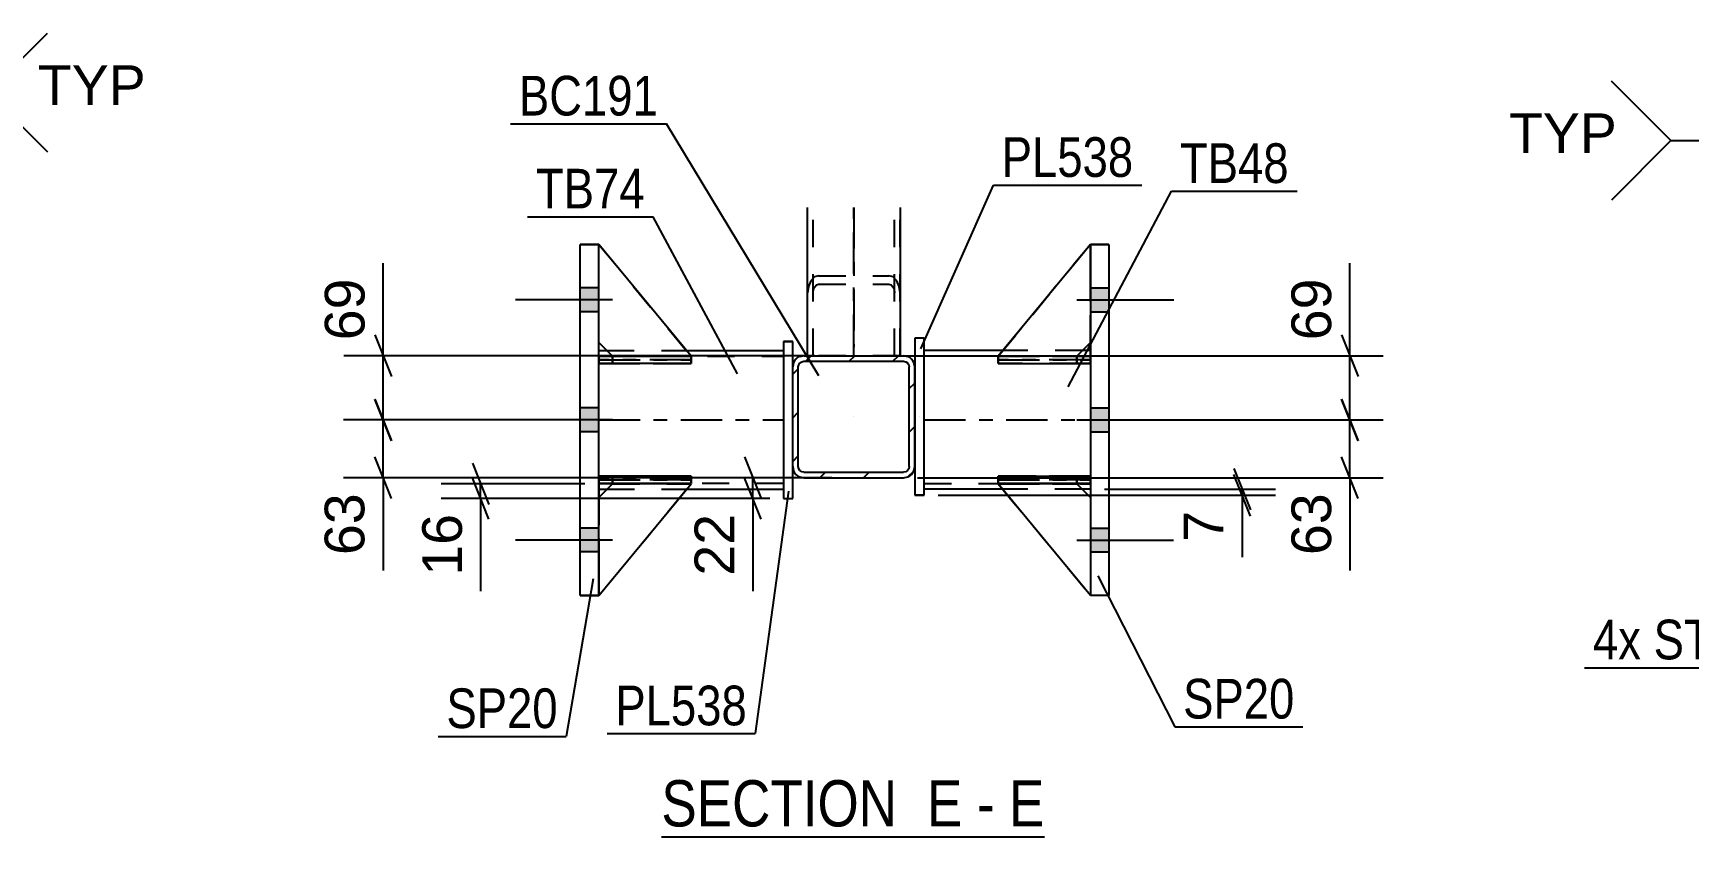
# Model space of a CAD drawing. Header units: millimetres. Extents: x -116 to 725, y -402 to 192.
# Drawn here: x 125.3 to 244.8, y -332 to -274 of the extents above; entities that cross this region are included whole.
import ezdxf

# ---------------------------------------------------------------- set-up
doc = ezdxf.new("R2010")
doc.units = ezdxf.units.MM
doc.linetypes.add('DXK_LINE_DOT2', pattern=[3.9198, 1.9599, -1.9599])
doc.linetypes.add('DXK_LINE_DOT3', pattern=[5.9187, 2.979, -0.9799, 0.9799, -0.9799])
doc.styles.add('Arial', font='ARIAL.TTF', dxfattribs={"height": 0.2})
doc.styles.add('Arial Narrow', font='ARIALN.TTF', dxfattribs={"height": 0.2})

# ---------------------------------------------------------------- blocks, each defined once
blk = doc.blocks.new('Unknown-200057545-19 - 1519')
at = {"color": 6, "linetype": 'Continuous'}
blk.add_line((170.62, -331.99), (198.27, -331.99), dxfattribs=at)
at = {"color": 0, "linetype": 'Continuous'}
for points in [[(188.73, -331.24), (188.73, -327.74), (170.62, -327.74), (170.62, -331.24)], [(192.34, -331.24), (192.34, -327.74), (189.78, -327.74), (189.78, -331.24)], [(194.66, -331.24), (194.66, -327.74), (193.39, -327.74), (193.39, -331.24)], [(198.27, -331.24), (198.27, -327.74), (195.71, -327.74), (195.71, -331.24)]]:
    blk.add_wipeout(points, dxfattribs=at)
at = {"color": 7, "linetype": 'Continuous', "style": 'Arial Narrow'}
for s, p in [('SECTION ', (170.62, -331.24)), ('E', (189.78, -331.24)), ('E', (195.71, -331.24)), ('-', (193.39, -331.24))]:
    blk.add_text(s, height=3.34, dxfattribs=at).set_placement(p)
blk = doc.blocks.new('Part-200057545-1593 - 1519')
at = {"color": 2, "linetype": 'Continuous'}
for p, q in [((201.59, -289.23), (202.92, -289.23)), ((201.59, -289.23), (201.59, -289.23)), ((201.59, -289.23), (201.59, -314.57)), ((202.92, -289.23), (202.92, -289.23)), ((202.92, -289.23), (202.92, -314.57)), ((202.92, -314.57), (201.59, -314.57))]:
    blk.add_line(p, q, dxfattribs=at)
at = {"color": 7, "linetype": 'DXK_LINE_DOT2'}
for p, q in [((202.92, -289.23), (201.59, -289.23)), ((201.59, -289.23), (201.59, -289.23)), ((202.92, -289.23), (202.92, -289.23)), ((202.92, -314.57), (201.59, -314.57))]:
    blk.add_line(p, q, dxfattribs=at)
blk = doc.blocks.new('Part-200057545-1673 - 1519')
at = {"color": 2, "linetype": 'Continuous'}
for p, q in [((167.1, -306.51), (166.1, -307.51)), ((166.1, -314.57), (172.77, -306.51)), ((172.77, -306.51), (167.1, -306.51)), ((167.1, -306.51), (167.1, -306.51)), ((172.77, -306.51), (172.77, -306.51))]:
    blk.add_line(p, q, dxfattribs=at)
at = {"color": 7, "linetype": 'DXK_LINE_DOT2'}
for p, q in [((166.1, -307.51), (167.1, -306.51)), ((166.1, -314.57), (172.77, -306.51)), ((167.1, -306.51), (172.77, -306.51)), ((166.1, -307.51), (166.1, -314.57))]:
    blk.add_line(p, q, dxfattribs=at)
at = {"color": 7, "linetype": 'DXK_LINE_DOT3'}
for p, q in [((172.77, -306.51), (166.1, -306.51)), ((166.1, -306.51), (166.1, -314.57))]:
    blk.add_line(p, q, dxfattribs=at)
blk = doc.blocks.new('Bolt-200057545-1525 - 1519')
at = {"linetype": 'Continuous'}
for points in [[(166.1, -294.1), (166.1, -292.37), (164.77, -292.37), (164.77, -294.1)], [(166.1, -294.1), (166.1, -292.37), (164.77, -292.37), (164.77, -294.1)], [(166.1, -294.1), (166.1, -292.37), (164.77, -292.37), (164.77, -294.1)], [(166.1, -302.77), (166.1, -301.03), (164.77, -301.03), (164.77, -302.77)], [(166.1, -302.77), (166.1, -301.03), (164.77, -301.03), (164.77, -302.77)], [(166.1, -311.43), (166.1, -309.7), (164.77, -309.7), (164.77, -311.43)], [(166.1, -311.43), (166.1, -309.7), (164.77, -309.7), (164.77, -311.43)], [(166.1, -311.43), (166.1, -309.7), (164.77, -309.7), (164.77, -311.43)]]:
    blk.add_hatch(color=1, dxfattribs=at).paths.add_polyline_path(points)
at = {"color": 1, "linetype": 'Continuous'}
for p, q in [((166.1, -292.37), (164.77, -292.37)), ((166.1, -292.37), (164.77, -292.37)), ((166.1, -292.37), (164.77, -292.37)), ((167.1, -293.23), (160.1, -293.23)), ((167.1, -293.23), (160.1, -293.23)), ((167.1, -293.23), (160.1, -293.23)), ((166.1, -294.1), (164.77, -294.1)), ((166.1, -294.1), (164.77, -294.1)), ((166.1, -294.1), (164.77, -294.1)), ((166.1, -301.03), (164.77, -301.03)), ((166.1, -301.03), (164.77, -301.03)), ((167.1, -301.9), (160.1, -301.9)), ((167.1, -301.9), (160.1, -301.9)), ((166.1, -302.77), (164.77, -302.77)), ((166.1, -302.77), (164.77, -302.77)), ((167.1, -310.57), (160.1, -310.57)), ((167.1, -310.57), (160.1, -310.57)), ((167.1, -310.57), (160.1, -310.57)), ((166.1, -309.7), (164.77, -309.7)), ((166.1, -309.7), (164.77, -309.7)), ((166.1, -309.7), (164.77, -309.7)), ((166.1, -311.43), (164.77, -311.43)), ((166.1, -311.43), (164.77, -311.43)), ((166.1, -311.43), (164.77, -311.43))]:
    blk.add_line(p, q, dxfattribs=at)
blk = doc.blocks.new('Part-200057545-1539 - 1519')
at = {"color": 2, "linetype": 'Continuous'}
for p, q in [((181.17, -297.27), (181.17, -286.56)), ((187.84, -286.56), (187.84, -297.27))]:
    blk.add_line(p, q, dxfattribs=at)
at = {"color": 7, "linetype": 'DXK_LINE_DOT2'}
for p, q in [((181.57, -297.27), (181.57, -286.56)), ((187.44, -297.27), (187.44, -286.56)), ((187.84, -297.27), (181.17, -297.27))]:
    blk.add_line(p, q, dxfattribs=at)
at = {"color": 7, "linetype": 'DXK_LINE_DOT3'}
blk.add_line((184.5, -297.27), (184.5, -286.56), dxfattribs=at)
blk = doc.blocks.new('Bolt-200057545-1526 - 1519')
at = {"linetype": 'Continuous'}
for points in [[(202.92, -294.1), (202.92, -292.37), (201.59, -292.37), (201.59, -294.1)], [(202.92, -294.1), (202.92, -292.37), (201.59, -292.37), (201.59, -294.1)], [(202.92, -294.1), (202.92, -292.37), (201.59, -292.37), (201.59, -294.1)], [(202.92, -302.77), (202.92, -301.03), (201.59, -301.03), (201.59, -302.77)], [(202.92, -302.77), (202.92, -301.03), (201.59, -301.03), (201.59, -302.77)], [(202.92, -311.43), (202.92, -309.7), (201.59, -309.7), (201.59, -311.43)], [(202.92, -311.43), (202.92, -309.7), (201.59, -309.7), (201.59, -311.43)], [(202.92, -311.43), (202.92, -309.7), (201.59, -309.7), (201.59, -311.43)]]:
    blk.add_hatch(color=1, dxfattribs=at).paths.add_polyline_path(points)
at = {"color": 1, "linetype": 'Continuous'}
for p, q in [((201.59, -292.37), (202.92, -292.37)), ((201.59, -292.37), (202.92, -292.37)), ((201.59, -292.37), (202.92, -292.37)), ((200.59, -293.23), (207.59, -293.23)), ((200.59, -293.23), (207.59, -293.23)), ((200.59, -293.23), (207.59, -293.23)), ((201.59, -294.1), (202.92, -294.1)), ((201.59, -294.1), (202.92, -294.1)), ((201.59, -294.1), (202.92, -294.1)), ((201.59, -301.03), (202.92, -301.03)), ((201.59, -301.03), (202.92, -301.03)), ((200.59, -301.9), (207.59, -301.9)), ((200.59, -301.9), (207.59, -301.9)), ((201.59, -302.77), (202.92, -302.77)), ((201.59, -302.77), (202.92, -302.77)), ((200.59, -310.57), (207.59, -310.57)), ((200.59, -310.57), (207.59, -310.57)), ((200.59, -310.57), (207.59, -310.57)), ((201.59, -309.7), (202.92, -309.7)), ((201.59, -309.7), (202.92, -309.7)), ((201.59, -309.7), (202.92, -309.7)), ((201.59, -311.43), (202.92, -311.43)), ((201.59, -311.43), (202.92, -311.43)), ((201.59, -311.43), (202.92, -311.43))]:
    blk.add_line(p, q, dxfattribs=at)
blk = doc.blocks.new('Part-200057545-1688 - 1519')
at = {"color": 2, "linetype": 'Continuous'}
for p, q in [((164.77, -289.23), (164.77, -289.23)), ((164.77, -289.23), (166.1, -289.23)), ((164.77, -314.57), (164.77, -289.23)), ((166.1, -289.23), (166.1, -289.23)), ((166.1, -314.57), (166.1, -289.23)), ((166.1, -314.57), (164.77, -314.57))]:
    blk.add_line(p, q, dxfattribs=at)
at = {"color": 7, "linetype": 'DXK_LINE_DOT2'}
for p, q in [((166.1, -289.23), (164.77, -289.23)), ((164.77, -289.23), (164.77, -289.23)), ((166.1, -289.23), (166.1, -289.23)), ((164.77, -314.57), (166.1, -314.57))]:
    blk.add_line(p, q, dxfattribs=at)
blk = doc.blocks.new('Part-200057545-1653 - 1519')
at = {"color": 2, "linetype": 'Continuous'}
for p, q in [((194.92, -306.51), (194.92, -306.51)), ((200.59, -306.51), (194.92, -306.51)), ((201.59, -314.57), (194.92, -306.51)), ((200.59, -306.51), (200.59, -306.51)), ((200.59, -306.51), (201.59, -307.51))]:
    blk.add_line(p, q, dxfattribs=at)
at = {"color": 7, "linetype": 'DXK_LINE_DOT2'}
for p, q in [((194.92, -306.51), (200.59, -306.51)), ((201.59, -314.57), (194.92, -306.51)), ((200.59, -306.51), (201.59, -307.51)), ((201.59, -307.51), (201.59, -314.57))]:
    blk.add_line(p, q, dxfattribs=at)
at = {"color": 7, "linetype": 'DXK_LINE_DOT3'}
for p, q in [((194.92, -306.51), (201.59, -306.51)), ((201.59, -306.51), (201.59, -314.57))]:
    blk.add_line(p, q, dxfattribs=at)
blk = doc.blocks.new('Part-200057545-1674 - 1519')
at = {"color": 7, "linetype": 'DXK_LINE_DOT2'}
for p, q in [((167.1, -306.51), (166.1, -307.51)), ((166.1, -314.57), (172.77, -306.51)), ((166.1, -307.51), (167.1, -306.51)), ((166.1, -314.57), (172.77, -306.51)), ((172.77, -306.51), (167.1, -306.51)), ((167.1, -306.51), (167.1, -306.51)), ((167.1, -306.51), (172.77, -306.51)), ((172.77, -306.51), (172.77, -306.51)), ((166.1, -307.51), (166.1, -314.57))]:
    blk.add_line(p, q, dxfattribs=at)
at = {"color": 7, "linetype": 'DXK_LINE_DOT3'}
for p, q in [((172.77, -306.51), (166.1, -306.51)), ((166.1, -306.51), (166.1, -314.57))]:
    blk.add_line(p, q, dxfattribs=at)
blk = doc.blocks.new('Part-200057545-1614 - 1519')
at = {"color": 2, "linetype": 'Continuous'}
for p, q in [((180.1, -296.23), (179.44, -296.23)), ((179.44, -296.23), (179.44, -307.57)), ((180.1, -298.07), (180.1, -296.23)), ((180.1, -307.57), (180.1, -305.28)), ((179.44, -307.57), (180.1, -307.57))]:
    blk.add_line(p, q, dxfattribs=at)
at = {"color": 7, "linetype": 'DXK_LINE_DOT2'}
for p, q in [((179.44, -296.23), (180.1, -296.23)), ((180.1, -305.28), (180.1, -298.07)), ((179.44, -307.57), (180.1, -307.57))]:
    blk.add_line(p, q, dxfattribs=at)
at = {"color": 7, "linetype": 'DXK_LINE_DOT3'}
blk.add_line((179.77, -301.9), (179.77, -301.9), dxfattribs=at)
blk = doc.blocks.new('Part-200057545-1619 - 1519')
at = {"color": 2, "linetype": 'Continuous'}
for p, q in [((189.59, -296.01), (188.92, -296.01)), ((188.92, -296.01), (188.92, -307.34)), ((189.59, -307.34), (189.59, -296.01)), ((188.92, -307.34), (189.59, -307.34))]:
    blk.add_line(p, q, dxfattribs=at)
at = {"color": 7, "linetype": 'DXK_LINE_DOT2'}
for p, q in [((189.59, -296.01), (188.92, -296.01)), ((189.59, -307.34), (188.92, -307.34))]:
    blk.add_line(p, q, dxfattribs=at)
at = {"color": 7, "linetype": 'DXK_LINE_DOT3'}
blk.add_line((189.25, -301.67), (189.25, -301.67), dxfattribs=at)
blk = doc.blocks.new('Part-200057545-1634 - 1519')
at = {"color": 2, "linetype": 'Continuous'}
for p, q in [((195.25, -296.9), (189.59, -296.9)), ((201.59, -296.9), (200.99, -296.9)), ((195.25, -306.9), (189.59, -306.9)), ((201.59, -306.9), (200.98, -306.9))]:
    blk.add_line(p, q, dxfattribs=at)
at = {"color": 7, "linetype": 'DXK_LINE_DOT2'}
for p, q in [((189.59, -306.9), (189.59, -296.9)), ((201.59, -297.3), (189.59, -297.3)), ((200.99, -296.9), (195.25, -296.9)), ((201.59, -296.9), (201.59, -306.9)), ((189.59, -306.5), (201.59, -306.5)), ((200.98, -306.9), (195.25, -306.9))]:
    blk.add_line(p, q, dxfattribs=at)
at = {"color": 7, "linetype": 'DXK_LINE_DOT3'}
blk.add_line((189.59, -301.9), (201.59, -301.9), dxfattribs=at)
blk = doc.blocks.new('Part-200057545-1644 - 1519')
at = {"color": 7, "linetype": 'DXK_LINE_DOT2'}
for p, q in [((194.92, -306.5), (194.92, -305.97)), ((194.92, -305.97), (200.59, -305.97)), ((201.59, -305.97), (194.92, -305.97)), ((200.59, -306.5), (194.92, -306.5)), ((194.92, -306.5), (201.59, -306.5)), ((200.59, -306.5), (200.59, -305.97)), ((200.59, -305.97), (201.59, -305.97)), ((201.59, -306.5), (200.59, -306.5)), ((201.59, -306.5), (201.59, -305.97)), ((201.59, -306.5), (201.59, -305.97)), ((201.59, -305.97), (201.59, -305.97)), ((201.59, -306.5), (201.59, -306.5))]:
    blk.add_line(p, q, dxfattribs=at)
at = {"color": 7, "linetype": 'DXK_LINE_DOT3'}
for p, q in [((201.59, -306.23), (194.92, -306.23)), ((194.92, -306.23), (201.59, -306.23))]:
    blk.add_line(p, q, dxfattribs=at)
blk = doc.blocks.new('Part-200057545-1647 - 1519')
at = {"color": 2, "linetype": 'Continuous'}
for p, q in [((201.59, -289.23), (194.92, -297.31)), ((201.59, -289.23), (201.59, -289.23)), ((201.59, -289.23), (201.59, -289.23)), ((200.59, -297.3), (201.59, -296.31)), ((195.75, -297.31), (194.92, -297.31)), ((194.92, -297.31), (194.92, -297.31))]:
    blk.add_line(p, q, dxfattribs=at)
at = {"color": 7, "linetype": 'DXK_LINE_DOT2'}
for p, q in [((201.59, -289.23), (194.92, -297.31)), ((201.59, -296.31), (201.59, -289.23)), ((200.59, -297.31), (201.59, -296.31)), ((200.59, -297.31), (194.92, -297.31)), ((200.59, -297.31), (195.75, -297.31)), ((200.59, -297.31), (200.59, -297.3)), ((200.59, -297.31), (200.59, -297.31))]:
    blk.add_line(p, q, dxfattribs=at)
at = {"color": 7, "linetype": 'DXK_LINE_DOT3'}
for p, q in [((201.59, -297.31), (201.59, -289.23)), ((194.92, -297.31), (201.59, -297.31))]:
    blk.add_line(p, q, dxfattribs=at)
blk = doc.blocks.new('Part-200057545-1650 - 1519')
at = {"color": 7, "linetype": 'DXK_LINE_DOT2'}
for p, q in [((201.59, -289.23), (194.92, -297.31)), ((194.92, -297.31), (201.59, -289.23)), ((201.59, -296.31), (201.59, -289.23)), ((200.59, -297.31), (201.59, -296.31)), ((200.59, -297.31), (201.59, -296.31)), ((194.92, -297.31), (200.59, -297.31)), ((194.92, -297.31), (194.92, -297.31)), ((200.59, -297.31), (194.92, -297.31)), ((200.59, -297.31), (200.59, -297.31))]:
    blk.add_line(p, q, dxfattribs=at)
at = {"color": 7, "linetype": 'DXK_LINE_DOT3'}
for p, q in [((201.59, -297.31), (201.59, -289.23)), ((194.92, -297.31), (201.59, -297.31))]:
    blk.add_line(p, q, dxfattribs=at)
blk = doc.blocks.new('Part-200057545-1656 - 1519')
at = {"color": 7, "linetype": 'DXK_LINE_DOT2'}
for p, q in [((194.92, -306.51), (200.59, -306.51)), ((201.59, -314.57), (194.92, -306.51)), ((194.92, -306.51), (194.92, -306.51)), ((200.59, -306.51), (194.92, -306.51)), ((194.92, -306.51), (201.59, -314.57)), ((200.59, -306.51), (201.59, -307.51)), ((200.59, -306.51), (200.59, -306.51)), ((201.59, -307.51), (200.59, -306.51)), ((201.59, -307.51), (201.59, -314.57))]:
    blk.add_line(p, q, dxfattribs=at)
at = {"color": 7, "linetype": 'DXK_LINE_DOT3'}
for p, q in [((194.92, -306.51), (201.59, -306.51)), ((201.59, -306.51), (201.59, -314.57))]:
    blk.add_line(p, q, dxfattribs=at)
blk = doc.blocks.new('Part-200057545-1671 - 1519')
at = {"color": 2, "linetype": 'Continuous'}
for p, q in [((166.1, -296.9), (166.7, -296.9)), ((172.44, -296.9), (179.44, -296.9)), ((166.1, -306.9), (166.71, -306.9)), ((172.44, -306.9), (179.44, -306.9))]:
    blk.add_line(p, q, dxfattribs=at)
at = {"color": 7, "linetype": 'DXK_LINE_DOT2'}
for p, q in [((166.1, -306.9), (166.1, -296.9)), ((166.1, -297.3), (179.44, -297.3)), ((166.7, -296.9), (172.44, -296.9)), ((179.44, -296.9), (179.44, -306.9)), ((179.44, -306.5), (166.1, -306.5)), ((166.71, -306.9), (172.44, -306.9))]:
    blk.add_line(p, q, dxfattribs=at)
at = {"color": 7, "linetype": 'DXK_LINE_DOT3'}
blk.add_line((166.1, -301.9), (179.44, -301.9), dxfattribs=at)
blk = doc.blocks.new('Part-200057545-1672 - 1519')
at = {"color": 7, "linetype": 'DXK_LINE_DOT2'}
for p, q in [((166.1, -296.31), (166.1, -289.23)), ((166.1, -289.23), (172.77, -297.31)), ((166.1, -289.23), (172.77, -297.31)), ((167.1, -297.31), (166.1, -296.31)), ((167.1, -297.31), (166.1, -296.31)), ((172.77, -297.31), (167.1, -297.31)), ((167.1, -297.31), (167.1, -297.31)), ((167.1, -297.31), (172.77, -297.31)), ((172.77, -297.31), (172.77, -297.31))]:
    blk.add_line(p, q, dxfattribs=at)
at = {"color": 7, "linetype": 'DXK_LINE_DOT3'}
for p, q in [((166.1, -297.31), (166.1, -289.23)), ((172.77, -297.31), (166.1, -297.31))]:
    blk.add_line(p, q, dxfattribs=at)
blk = doc.blocks.new('Part-200057545-1675 - 1519')
at = {"color": 2, "linetype": 'Continuous'}
for p, q in [((194.92, -297.3), (194.92, -297.3)), ((194.92, -297.3), (194.92, -297.83)), ((201.59, -297.3), (195.75, -297.3)), ((201.59, -297.3), (201.59, -297.3)), ((201.59, -297.3), (201.59, -297.83)), ((194.92, -297.83), (201.59, -297.83))]:
    blk.add_line(p, q, dxfattribs=at)
at = {"color": 7, "linetype": 'DXK_LINE_DOT2'}
for p, q in [((195.75, -297.3), (194.92, -297.3)), ((200.59, -297.3), (194.92, -297.3)), ((200.59, -297.3), (201.59, -297.3)), ((200.59, -297.3), (200.59, -297.83)), ((201.59, -297.3), (201.59, -297.3)), ((194.92, -297.83), (200.59, -297.83)), ((200.59, -297.83), (201.59, -297.83))]:
    blk.add_line(p, q, dxfattribs=at)
blk = doc.blocks.new('Part-200057545-1676 - 1519')
at = {"color": 2, "linetype": 'Continuous'}
for p, q in [((194.92, -305.97), (201.59, -305.97)), ((194.92, -305.97), (194.92, -306.5)), ((201.59, -306.5), (194.92, -306.5)), ((201.59, -305.97), (201.59, -305.97)), ((201.59, -306.5), (201.59, -305.97))]:
    blk.add_line(p, q, dxfattribs=at)
at = {"color": 7, "linetype": 'DXK_LINE_DOT2'}
for p, q in [((200.59, -305.97), (194.92, -305.97)), ((194.92, -306.5), (200.59, -306.5)), ((201.59, -305.97), (200.59, -305.97)), ((200.59, -305.97), (200.59, -306.5)), ((200.59, -306.5), (201.59, -306.5)), ((201.59, -305.97), (201.59, -305.97))]:
    blk.add_line(p, q, dxfattribs=at)
blk = doc.blocks.new('Part-200057545-1677 - 1519')
at = {"color": 7, "linetype": 'DXK_LINE_DOT2'}
for p, q in [((194.92, -297.83), (194.92, -297.3)), ((194.92, -297.3), (200.59, -297.3)), ((201.59, -297.3), (194.92, -297.3)), ((200.59, -297.83), (200.59, -297.3)), ((200.59, -297.3), (201.59, -297.3)), ((201.59, -297.83), (201.59, -297.3)), ((201.59, -297.83), (201.59, -297.3)), ((201.59, -297.3), (201.59, -297.3)), ((200.59, -297.83), (194.92, -297.83)), ((194.92, -297.83), (201.59, -297.83)), ((201.59, -297.83), (200.59, -297.83)), ((201.59, -297.83), (201.59, -297.83))]:
    blk.add_line(p, q, dxfattribs=at)
at = {"color": 7, "linetype": 'DXK_LINE_DOT3'}
for p, q in [((201.59, -297.57), (194.92, -297.57)), ((194.92, -297.57), (201.59, -297.57))]:
    blk.add_line(p, q, dxfattribs=at)
blk = doc.blocks.new('Part-200057545-1682 - 1519')
at = {"color": 7, "linetype": 'DXK_LINE_DOT2'}
for p, q in [((181.17, -297.27), (181.17, -286.56)), ((181.57, -297.27), (181.57, -286.56)), ((187.44, -297.27), (187.44, -286.56)), ((187.84, -297.27), (187.84, -286.56)), ((181.97, -291.49), (181.66, -291.58)), ((181.97, -291.49), (187.04, -291.49)), ((187.34, -291.58), (187.04, -291.49)), ((181.23, -292.26), (181.17, -292.73)), ((181.4, -291.85), (181.23, -292.26)), ((181.66, -291.58), (181.4, -291.85)), ((181.57, -292.73), (181.6, -292.49)), ((181.6, -292.49), (181.69, -292.29)), ((181.69, -292.29), (181.82, -292.16)), ((181.82, -292.16), (181.97, -292.11)), ((181.97, -292.11), (187.04, -292.11)), ((187.04, -292.11), (187.19, -292.16)), ((187.19, -292.16), (187.32, -292.29)), ((187.32, -292.29), (187.41, -292.49)), ((187.6, -291.85), (187.34, -291.58)), ((187.41, -292.49), (187.44, -292.73)), ((187.78, -292.26), (187.6, -291.85)), ((187.84, -292.73), (187.78, -292.26)), ((181.17, -297.27), (187.84, -297.27)), ((181.23, -297.27), (181.17, -297.27))]:
    blk.add_line(p, q, dxfattribs=at)
at = {"color": 7, "linetype": 'DXK_LINE_DOT3'}
blk.add_line((184.5, -286.56), (184.5, -296.66), dxfattribs=at)
blk = doc.blocks.new('Part-200057545-1689 - 1519')
at = {"color": 2, "linetype": 'Continuous'}
for p, q in [((166.1, -297.83), (166.1, -297.3)), ((166.1, -297.3), (171.94, -297.3)), ((172.77, -297.3), (172.76, -297.3)), ((172.77, -297.83), (172.77, -297.3)), ((172.77, -297.83), (166.1, -297.83)), ((166.1, -297.83), (166.1, -297.83))]:
    blk.add_line(p, q, dxfattribs=at)
at = {"color": 7, "linetype": 'DXK_LINE_DOT2'}
for p, q in [((167.1, -297.3), (166.1, -297.3)), ((167.1, -297.83), (167.1, -297.3)), ((167.1, -297.3), (172.76, -297.3)), ((166.1, -297.83), (167.1, -297.83)), ((167.1, -297.83), (172.77, -297.83))]:
    blk.add_line(p, q, dxfattribs=at)
blk = doc.blocks.new('Part-200057545-1690 - 1519')
at = {"color": 2, "linetype": 'Continuous'}
for p, q in [((166.1, -306.5), (166.1, -305.97)), ((172.77, -305.97), (166.1, -305.97)), ((172.77, -306.5), (166.1, -306.5)), ((166.1, -306.5), (166.1, -306.5)), ((172.77, -306.5), (172.77, -305.97))]:
    blk.add_line(p, q, dxfattribs=at)
at = {"color": 7, "linetype": 'DXK_LINE_DOT2'}
for p, q in [((167.1, -305.97), (166.1, -305.97)), ((166.1, -306.5), (167.1, -306.5)), ((167.1, -306.5), (167.1, -305.97)), ((172.77, -305.97), (167.1, -305.97)), ((167.1, -306.5), (172.77, -306.5))]:
    blk.add_line(p, q, dxfattribs=at)
at = {"color": 7, "linetype": 'DXK_LINE_DOT3'}
for p, q in [((166.1, -306.23), (172.77, -306.23)), ((172.77, -306.23), (166.1, -306.23))]:
    blk.add_line(p, q, dxfattribs=at)
blk = doc.blocks.new('Part-200057545-1691 - 1519')
at = {"color": 7, "linetype": 'DXK_LINE_DOT2'}
for p, q in [((166.1, -297.3), (167.1, -297.3)), ((172.61, -297.3), (166.1, -297.3)), ((166.1, -297.3), (166.1, -297.3)), ((166.1, -297.3), (166.1, -297.83)), ((166.1, -297.3), (166.1, -297.83)), ((167.1, -297.3), (172.77, -297.3)), ((167.1, -297.3), (167.1, -297.83)), ((172.77, -297.3), (172.77, -297.83)), ((167.1, -297.83), (166.1, -297.83)), ((166.1, -297.83), (172.77, -297.83)), ((166.1, -297.83), (166.1, -297.83)), ((172.77, -297.83), (167.1, -297.83))]:
    blk.add_line(p, q, dxfattribs=at)
at = {"color": 7, "linetype": 'DXK_LINE_DOT3'}
for p, q in [((166.1, -297.57), (172.77, -297.57)), ((172.77, -297.57), (166.1, -297.57))]:
    blk.add_line(p, q, dxfattribs=at)
blk = doc.blocks.new('Part-200057545-1692 - 1519')
at = {"color": 7, "linetype": 'DXK_LINE_DOT2'}
for p, q in [((166.1, -305.97), (167.1, -305.97)), ((172.77, -305.97), (166.1, -305.97)), ((166.1, -305.97), (166.1, -305.97)), ((166.1, -305.97), (166.1, -306.5)), ((166.1, -305.97), (166.1, -306.5)), ((167.1, -306.5), (166.1, -306.5)), ((166.1, -306.5), (172.77, -306.5)), ((166.1, -306.5), (166.1, -306.5)), ((167.1, -305.97), (172.77, -305.97)), ((167.1, -305.97), (167.1, -306.5)), ((172.77, -306.5), (167.1, -306.5)), ((172.77, -305.97), (172.77, -306.5))]:
    blk.add_line(p, q, dxfattribs=at)
blk = doc.blocks.new('Part-200057545-1693 - 1519')
at = {"color": 2, "linetype": 'Continuous'}
for p, q in [((166.1, -289.23), (166.1, -289.23)), ((166.1, -289.23), (166.1, -289.23)), ((172.77, -297.31), (166.1, -289.23)), ((167.1, -297.3), (166.1, -296.31)), ((171.94, -297.31), (172.77, -297.31)), ((172.77, -297.31), (172.77, -297.31))]:
    blk.add_line(p, q, dxfattribs=at)
at = {"color": 7, "linetype": 'DXK_LINE_DOT2'}
for p, q in [((166.1, -296.31), (166.1, -289.23)), ((166.1, -289.23), (172.77, -297.31)), ((167.1, -297.31), (166.1, -296.31)), ((167.1, -297.31), (167.1, -297.3)), ((172.77, -297.31), (167.1, -297.31)), ((167.1, -297.31), (167.1, -297.31)), ((167.1, -297.31), (171.94, -297.31))]:
    blk.add_line(p, q, dxfattribs=at)
at = {"color": 7, "linetype": 'DXK_LINE_DOT3'}
for p, q in [((166.1, -297.31), (166.1, -289.23)), ((172.77, -297.31), (166.1, -297.31))]:
    blk.add_line(p, q, dxfattribs=at)
blk = doc.blocks.new('Part-200057545-1702 - 1519')
at = {"linetype": 'Continuous'}
h = blk.add_hatch(dxfattribs=at)
h.set_pattern_fill('', scale=0.7, style=0, pattern_type=0)
h.set_pattern_definition([(45, (188.4088, -306.0133), (-1.57154, 1.57154), [])])
h.paths.add_polyline_path([(188.1, -306.07), (188.41, -306.01), (188.67, -305.84), (188.84, -305.58), (188.9, -305.27), (188.9, -298.07), (188.84, -297.77), (188.67, -297.51), (188.41, -297.34), (188.1, -297.27), (180.9, -297.27), (180.6, -297.34), (180.34, -297.51), (180.16, -297.77), (180.1, -298.07), (180.1, -305.27), (180.16, -305.58), (180.34, -305.84), (180.6, -306.01), (180.9, -306.07)])
h.paths.add_polyline_path([(180.9, -305.67), (180.75, -305.64), (180.62, -305.56), (180.53, -305.43), (180.5, -305.27), (180.5, -298.07), (180.53, -297.92), (180.62, -297.79), (180.75, -297.7), (180.9, -297.67), (188.1, -297.67), (188.26, -297.7), (188.39, -297.79), (188.47, -297.92), (188.5, -298.07), (188.5, -305.27), (188.47, -305.43), (188.39, -305.56), (188.26, -305.64), (188.1, -305.67)])
at = {"color": 2, "linetype": 'Continuous'}
for p, q in [((180.9, -297.27), (180.6, -297.34)), ((180.9, -297.27), (180.9, -297.27)), ((180.9, -297.27), (188.1, -297.27)), ((188.1, -297.27), (188.1, -297.27)), ((188.41, -297.34), (188.1, -297.27)), ((180.16, -297.77), (180.1, -298.07)), ((180.1, -298.07), (180.1, -298.07)), ((180.1, -305.27), (180.1, -298.07)), ((180.5, -298.07), (180.53, -297.92)), ((180.5, -298.07), (180.5, -298.07)), ((180.5, -305.27), (180.5, -298.07)), ((180.53, -297.92), (180.62, -297.79)), ((180.62, -297.79), (180.75, -297.7)), ((180.75, -297.7), (180.9, -297.67)), ((180.9, -297.67), (180.9, -297.67)), ((180.9, -297.67), (188.1, -297.67)), ((188.1, -297.67), (188.1, -297.67)), ((188.1, -297.67), (188.26, -297.7)), ((188.26, -297.7), (188.39, -297.79)), ((188.39, -297.79), (188.47, -297.92)), ((188.47, -297.92), (188.5, -298.07)), ((188.5, -298.07), (188.5, -298.07)), ((188.5, -305.27), (188.5, -298.07)), ((188.9, -298.07), (188.84, -297.77)), ((188.9, -298.07), (188.9, -298.07)), ((188.9, -305.27), (188.9, -298.07)), ((180.1, -305.27), (180.1, -305.27)), ((180.1, -305.27), (180.16, -305.58)), ((180.5, -305.27), (180.5, -305.27)), ((180.53, -305.43), (180.5, -305.27)), ((180.62, -305.56), (180.53, -305.43)), ((180.75, -305.64), (180.62, -305.56)), ((180.9, -305.67), (180.75, -305.64)), ((180.9, -305.67), (180.9, -305.67)), ((180.9, -305.67), (188.1, -305.67)), ((188.26, -305.64), (188.1, -305.67)), ((188.1, -305.67), (188.1, -305.67)), ((188.39, -305.56), (188.26, -305.64)), ((188.47, -305.43), (188.39, -305.56)), ((188.5, -305.27), (188.47, -305.43)), ((188.5, -305.27), (188.5, -305.27)), ((188.84, -305.58), (188.9, -305.27)), ((188.9, -305.27), (188.9, -305.27)), ((180.6, -306.01), (180.9, -306.07)), ((180.9, -306.07), (180.9, -306.07)), ((180.9, -306.07), (188.1, -306.07)), ((188.1, -306.07), (188.41, -306.01)), ((188.1, -306.07), (188.1, -306.07))]:
    blk.add_line(p, q, dxfattribs=at)
at = {"color": 7, "linetype": 'DXK_LINE_DOT3'}
blk.add_line((184.5, -301.67), (184.5, -301.67), dxfattribs=at)
at = {"color": 2, "linetype": 'Continuous'}
for centre, start, end in [((180.9, -298.07), 112.5, 157.5), ((188.1, -298.07), 22.5, 67.5), ((180.9, -305.27), 202.5, 247.5), ((188.1, -305.27), 292.5, 337.5)]:
    blk.add_arc(centre, 0.8, start, end, dxfattribs=at)
blk = doc.blocks.new('StraightDimension-200057545-1792 - 1519')
at = {"color": 7, "linetype": 'Continuous'}
for p, q in [((176.63, -304.57), (177.83, -307.57)), ((180.7, -306.07), (174.38, -306.07)), ((177.83, -309.07), (176.63, -306.07)), ((177.23, -307.57), (177.23, -306.07)), ((178.44, -307.57), (174.38, -307.57)), ((177.23, -307.57), (177.23, -314.26)), ((177.23, -307.57), (177.23, -314.26))]:
    blk.add_line(p, q, dxfattribs=at)
at = {"color": 0}
blk.add_wipeout([(176.48, -308.09), (172.28, -308.09), (172.28, -313.74), (176.48, -313.74)], dxfattribs=at)
at = {"color": 3, "style": 'Arial'}
blk.add_text('22', height=2.865, rotation=90.0002, dxfattribs=at).set_placement((175.88, -313.14))
blk = doc.blocks.new('StraightDimension-200057545-1833 - 1519')
at = {"color": 7, "linetype": 'Continuous'}
for p, q in [((149.94, -300.4), (151.14, -303.4)), ((163.77, -301.9), (147.69, -301.9)), ((150.54, -306.07), (150.54, -301.9)), ((151.14, -307.57), (149.94, -304.57)), ((182.91, -306.07), (147.69, -306.07)), ((150.54, -306.07), (150.54, -312.77)), ((150.54, -306.07), (150.54, -312.77))]:
    blk.add_line(p, q, dxfattribs=at)
at = {"color": 0}
blk.add_wipeout([(149.79, -306.6), (145.59, -306.6), (145.59, -312.25), (149.79, -312.25)], dxfattribs=at)
at = {"color": 3, "style": 'Arial'}
blk.add_text('63', height=2.865, rotation=90.0002, dxfattribs=at).set_placement((149.19, -311.65))
blk = doc.blocks.new('StraightDimension-200057545-1778 - 1519')
at = {"color": 7, "linetype": 'Continuous'}
for p, q in [((156.98, -305.01), (158.18, -308.01)), ((165.1, -306.51), (154.73, -306.51)), ((158.18, -309.07), (156.98, -306.07)), ((157.58, -307.57), (157.58, -306.51)), ((178.44, -307.57), (154.73, -307.57)), ((157.58, -307.57), (157.58, -314.26)), ((157.58, -307.57), (157.58, -314.26))]:
    blk.add_line(p, q, dxfattribs=at)
at = {"color": 0}
blk.add_wipeout([(156.83, -308.09), (152.63, -308.09), (152.63, -313.74), (156.83, -313.74)], dxfattribs=at)
at = {"color": 3, "style": 'Arial'}
blk.add_text('16', height=2.865, rotation=90.0002, dxfattribs=at).set_placement((156.23, -313.14))
blk = doc.blocks.new('StraightDimension-200057545-1803 - 1519')
at = {"color": 7, "linetype": 'Continuous'}
for p, q in [((219.7, -300.4), (220.9, -303.4)), ((203.92, -301.9), (222.7, -301.9)), ((220.3, -306.07), (220.3, -301.9)), ((220.9, -307.57), (219.7, -304.57)), ((189.1, -306.07), (222.7, -306.07)), ((220.3, -306.07), (220.3, -312.77)), ((220.3, -306.07), (220.3, -312.77))]:
    blk.add_line(p, q, dxfattribs=at)
at = {"color": 0}
blk.add_wipeout([(219.55, -306.6), (215.35, -306.6), (215.35, -312.25), (219.55, -312.25)], dxfattribs=at)
at = {"color": 3, "style": 'Arial'}
blk.add_text('63', height=2.865, rotation=90.0002, dxfattribs=at).set_placement((218.95, -311.65))
blk = doc.blocks.new('StraightDimension-200057545-1765 - 1519')
at = {"color": 7, "linetype": 'Continuous'}
for p, q in [((211.93, -305.4), (213.13, -308.4)), ((213.13, -308.84), (211.93, -305.84)), ((202.59, -306.9), (214.93, -306.9)), ((212.53, -307.34), (212.53, -306.9)), ((190.59, -307.34), (214.93, -307.34)), ((212.53, -307.34), (212.53, -311.81)), ((212.53, -307.34), (212.53, -311.81))]:
    blk.add_line(p, q, dxfattribs=at)
at = {"color": 0}
blk.add_wipeout([(211.78, -307.87), (207.58, -307.87), (207.58, -311.29), (211.78, -311.29)], dxfattribs=at)
at = {"color": 3, "style": 'Arial'}
blk.add_text('7', height=2.87, rotation=90.0002, dxfattribs=at).set_placement((211.18, -310.69))
blk = doc.blocks.new('StraightDimension-200057545-1818 - 1519')
at = {"color": 7, "linetype": 'Continuous'}
for p, q in [((220.3, -297.27), (220.3, -290.58)), ((220.3, -297.27), (220.3, -290.58)), ((219.7, -295.77), (220.9, -298.77)), ((187.67, -297.27), (222.7, -297.27)), ((220.3, -301.9), (220.3, -297.27)), ((220.9, -303.4), (219.7, -300.4)), ((203.92, -301.9), (222.7, -301.9))]:
    blk.add_line(p, q, dxfattribs=at)
at = {"color": 0}
blk.add_wipeout([(219.55, -291.1), (215.35, -291.1), (215.35, -296.75), (219.55, -296.75)], dxfattribs=at)
at = {"color": 3, "style": 'Arial'}
blk.add_text('69', height=2.865, rotation=90.0002, dxfattribs=at).set_placement((218.95, -296.15))
blk = doc.blocks.new('StraightDimension-200057545-1846 - 1519')
at = {"color": 7, "linetype": 'Continuous'}
for p, q in [((150.55, -297.27), (150.55, -290.58)), ((150.55, -297.27), (150.55, -290.58)), ((149.95, -295.77), (151.15, -298.77)), ((181.69, -297.27), (147.7, -297.27)), ((150.55, -301.9), (150.55, -297.27)), ((151.15, -303.4), (149.95, -300.4)), ((163.77, -301.9), (147.7, -301.9))]:
    blk.add_line(p, q, dxfattribs=at)
at = {"color": 0}
blk.add_wipeout([(149.8, -291.1), (145.6, -291.1), (145.6, -296.75), (149.8, -296.75)], dxfattribs=at)
at = {"color": 3, "style": 'Arial'}
blk.add_text('69', height=2.865, rotation=90.0002, dxfattribs=at).set_placement((149.2, -296.15))
blk = doc.blocks.new('Mark-200057545-1667 - 1519')
at = {"color": 30, "linetype": 'Continuous'}
for p in [(160.97, -287.24), (176.12, -298.58)]:
    blk.add_line(p, (170.03, -287.24), dxfattribs=at)
at = {"color": 0}
blk.add_wipeout([(169.43, -286.64), (169.43, -283.64), (161.57, -283.64), (161.57, -286.64)], dxfattribs=at)
blk.add_wipeout([(169.43, -286.64), (169.43, -283.64), (161.57, -283.64), (161.57, -286.64)], dxfattribs=at)
at = {"color": 3, "style": 'Arial Narrow'}
blk.add_text('TB74', height=2.863, dxfattribs=at).set_placement((161.57, -286.64))
blk = doc.blocks.new('Mark-200057545-1589 - 1519')
at = {"color": 30, "linetype": 'Continuous'}
for p, q in [((202.12, -313.15), (207.67, -324.05)), ((207.67, -324.05), (216.91, -324.05))]:
    blk.add_line(p, q, dxfattribs=at)
at = {"color": 0}
blk.add_wipeout([(216.31, -323.45), (216.31, -320.45), (208.27, -320.45), (208.27, -323.45)], dxfattribs=at)
blk.add_wipeout([(216.31, -323.45), (216.31, -320.45), (208.27, -320.45), (208.27, -323.45)], dxfattribs=at)
at = {"color": 3, "style": 'Arial Narrow'}
blk.add_text('SP20', height=2.863, dxfattribs=at).set_placement((208.27, -323.45))
blk = doc.blocks.new('Mark-200057545-1610 - 1519')
at = {"color": 30, "linetype": 'Continuous'}
for p in [(179.8, -307.04), (166.7, -324.54)]:
    blk.add_line(p, (177.4, -324.54), dxfattribs=at)
at = {"color": 0}
blk.add_wipeout([(176.8, -323.94), (176.8, -320.94), (167.3, -320.94), (167.3, -323.94)], dxfattribs=at)
blk.add_wipeout([(176.8, -323.94), (176.8, -320.94), (167.3, -320.94), (167.3, -323.94)], dxfattribs=at)
at = {"color": 3, "style": 'Arial Narrow'}
blk.add_text('PL538', height=2.863, dxfattribs=at).set_placement((167.3, -323.94))
blk = doc.blocks.new('Mark-200057545-1615 - 1519')
at = {"color": 30, "linetype": 'Continuous'}
for p, q in [((189.34, -296.77), (194.58, -284.96)), ((194.58, -284.96), (205.28, -284.96))]:
    blk.add_line(p, q, dxfattribs=at)
at = {"color": 0}
blk.add_wipeout([(204.68, -284.36), (204.68, -281.36), (195.18, -281.36), (195.18, -284.36)], dxfattribs=at)
blk.add_wipeout([(204.68, -284.36), (204.68, -281.36), (195.18, -281.36), (195.18, -284.36)], dxfattribs=at)
at = {"color": 3, "style": 'Arial Narrow'}
blk.add_text('PL538', height=2.863, dxfattribs=at).set_placement((195.18, -284.36))
blk = doc.blocks.new('Mark-200057545-1630 - 1519')
at = {"color": 30, "linetype": 'Continuous'}
for p, q in [((199.98, -299.5), (207.44, -285.4)), ((207.44, -285.4), (216.5, -285.4))]:
    blk.add_line(p, q, dxfattribs=at)
at = {"color": 0}
blk.add_wipeout([(215.9, -284.8), (215.9, -281.8), (208.04, -281.8), (208.04, -284.8)], dxfattribs=at)
blk.add_wipeout([(215.9, -284.8), (215.9, -281.8), (208.04, -281.8), (208.04, -284.8)], dxfattribs=at)
at = {"color": 3, "style": 'Arial Narrow'}
blk.add_text('TB48', height=2.863, dxfattribs=at).set_placement((208.04, -284.8))
blk = doc.blocks.new('Mark-200057545-1698 - 1519')
at = {"color": 30, "linetype": 'Continuous'}
for p in [(159.74, -280.53), (181.99, -298.71)]:
    blk.add_line(p, (170.99, -280.53), dxfattribs=at)
at = {"color": 0}
blk.add_wipeout([(170.39, -279.93), (170.39, -276.93), (160.34, -276.93), (160.34, -279.93)], dxfattribs=at)
blk.add_wipeout([(170.39, -279.93), (170.39, -276.93), (160.34, -276.93), (160.34, -279.93)], dxfattribs=at)
at = {"color": 3, "style": 'Arial Narrow'}
blk.add_text('BC191', height=2.863, dxfattribs=at).set_placement((160.34, -279.93))
blk = doc.blocks.new('Mark-200057545-1684 - 1519')
at = {"color": 30, "linetype": 'Continuous'}
for p in [(165.7, -313.36), (154.51, -324.74)]:
    blk.add_line(p, (163.75, -324.74), dxfattribs=at)
at = {"color": 0}
blk.add_wipeout([(163.15, -324.14), (163.15, -321.14), (155.11, -321.14), (155.11, -324.14)], dxfattribs=at)
blk.add_wipeout([(163.15, -324.14), (163.15, -321.14), (155.11, -321.14), (155.11, -324.14)], dxfattribs=at)
at = {"color": 3, "style": 'Arial Narrow'}
blk.add_text('SP20', height=2.863, dxfattribs=at).set_placement((155.11, -324.14))
blk = doc.blocks.new('WeldMark-200057545-16489 - 8634')
at = {"linetype": 'Continuous'}
blk.add_hatch(color=30, dxfattribs=at).paths.add_polyline_path([(89.58, -299.76), (86.83, -301.16), (88.59, -298.63)])
at = {"color": 30, "linetype": 'Continuous'}
for p, q in [((86.83, -301.16), (113.03, -278.27)), ((113.03, -278.27), (122.03, -278.27))]:
    blk.add_line(p, q, dxfattribs=at)
at = {"color": 3, "linetype": 'Continuous'}
for q in [(120.75, -282.55), (117.32, -282.55)]:
    blk.add_line((117.32, -278.27), q, dxfattribs=at)
for start, end in [(90, 270), (270, 90)]:
    blk.add_arc((113.03, -278.27), 1.5, start, end, dxfattribs=at)
at = {"color": 0, "linetype": 'Continuous'}
blk.add_wipeout([(133.41, -279.17), (133.41, -276.17), (125.63, -276.17), (125.63, -279.17)], dxfattribs=at)
blk.add_wipeout([(133.41, -279.17), (133.41, -276.17), (125.63, -276.17), (125.63, -279.17)], dxfattribs=at)
at = {"color": 3, "linetype": 'Continuous'}
for q in [(126.32, -273.98), (126.32, -282.55)]:
    blk.add_line((122.03, -278.27), q, dxfattribs=at)
at = {"color": 3, "linetype": 'Continuous', "style": 'Arial'}
blk.add_text('TYP', height=2.865, dxfattribs=at).set_placement((125.63, -279.17))
blk = doc.blocks.new('WeldMark-200057545-3787 - 3509')
at = {"linetype": 'Continuous'}
for points in [[(260.9, -294.66), (261.39, -297.71), (259.52, -295.25)], [(268.83, -294.67), (270.45, -297.31), (267.78, -295.75)]]:
    blk.add_hatch(color=30, dxfattribs=at).paths.add_polyline_path(points)
at = {"color": 30, "linetype": 'Continuous'}
for p in [(243.46, -281.74), (270.45, -297.31), (261.39, -297.71)]:
    blk.add_line(p, (254.56, -281.74), dxfattribs=at)
at = {"color": 3, "linetype": 'Continuous'}
for q in [(251.17, -286.03), (247.74, -286.03)]:
    blk.add_line((247.74, -281.74), q, dxfattribs=at)
for start, end in [(90, 270), (270, 90)]:
    blk.add_arc((254.56, -281.74), 1.5, start, end, dxfattribs=at)
at = {"color": 0, "linetype": 'Continuous'}
blk.add_wipeout([(239.56, -282.64), (239.56, -279.64), (231.78, -279.64), (231.78, -282.64)], dxfattribs=at)
blk.add_wipeout([(239.56, -282.64), (239.56, -279.64), (231.78, -279.64), (231.78, -282.64)], dxfattribs=at)
at = {"color": 3, "linetype": 'Continuous'}
for q in [(239.17, -277.46), (239.17, -286.03)]:
    blk.add_line((243.46, -281.74), q, dxfattribs=at)
at = {"color": 3, "linetype": 'Continuous', "style": 'Arial'}
blk.add_text('TYP', height=2.865, dxfattribs=at).set_placement((231.78, -282.64))
blk = doc.blocks.new('MarkSet-200057545-3875 - 3509')
at = {"color": 30, "linetype": 'Continuous'}
for p in [(262.06, -306.51), (237.24, -319.78)]:
    blk.add_line(p, (251.57, -319.78), dxfattribs=at)
at = {"color": 0}
for points in [[(241.32, -319.18), (241.32, -316.18), (237.84, -316.18), (237.84, -319.18)], [(250.07, -319.18), (250.07, -316.18), (242.22, -316.18), (242.22, -319.18)]]:
    blk.add_wipeout(points, dxfattribs=at)
for points in [[(241.32, -319.18), (241.32, -316.18), (237.84, -316.18), (237.84, -319.18)], [(250.07, -319.18), (250.07, -316.18), (242.22, -316.18), (242.22, -319.18)]]:
    blk.add_wipeout(points, dxfattribs=at)
at = {"color": 3, "style": 'Arial Narrow'}
for s, p in [('4x', (237.84, -319.18)), ('ST33', (242.22, -319.18))]:
    blk.add_text(s, height=2.863, dxfattribs=at).set_placement(p)

msp = doc.modelspace()

# ---------------------------------------------------------------- block references
for name in ['WeldMark-200057545-16489 - 8634', 'WeldMark-200057545-3787 - 3509', 'Part-200057545-1539 - 1519', 'Part-200057545-1682 - 1519', 'Part-200057545-1688 - 1519', 'Part-200057545-1672 - 1519', 'Part-200057545-1693 - 1519', 'Part-200057545-1647 - 1519', 'Part-200057545-1650 - 1519', 'Part-200057545-1593 - 1519', 'Bolt-200057545-1525 - 1519', 'Bolt-200057545-1526 - 1519', 'Part-200057545-1614 - 1519', 'Part-200057545-1619 - 1519', 'Part-200057545-1671 - 1519', 'Part-200057545-1689 - 1519', 'Part-200057545-1691 - 1519', 'Part-200057545-1702 - 1519', 'Part-200057545-1634 - 1519', 'Part-200057545-1675 - 1519', 'Part-200057545-1677 - 1519', 'Part-200057545-1690 - 1519', 'Part-200057545-1692 - 1519', 'Part-200057545-1673 - 1519', 'Part-200057545-1674 - 1519', 'Part-200057545-1644 - 1519', 'Part-200057545-1676 - 1519', 'Part-200057545-1653 - 1519', 'Part-200057545-1656 - 1519', 'MarkSet-200057545-3875 - 3509', 'Unknown-200057545-19 - 1519']:
    msp.add_blockref(name, (0, 0))

# ---------------------------------------------------------------- next in the draw order: block references
for name in ['StraightDimension-200057545-1803 - 1519', 'StraightDimension-200057545-1792 - 1519']:
    msp.add_blockref(name, (0, 0))

# ---------------------------------------------------------------- next in the draw order: block references
for name in ['StraightDimension-200057545-1818 - 1519', 'StraightDimension-200057545-1833 - 1519', 'StraightDimension-200057545-1765 - 1519', 'Mark-200057545-1589 - 1519']:
    msp.add_blockref(name, (0, 0))

# ---------------------------------------------------------------- next in the draw order: block references
for name in ['Mark-200057545-1615 - 1519', 'StraightDimension-200057545-1846 - 1519', 'StraightDimension-200057545-1778 - 1519']:
    msp.add_blockref(name, (0, 0))

# ---------------------------------------------------------------- next in the draw order: block references
for name in ['Mark-200057545-1630 - 1519', 'Mark-200057545-1667 - 1519', 'Mark-200057545-1610 - 1519', 'Mark-200057545-1684 - 1519']:
    msp.add_blockref(name, (0, 0))

# ---------------------------------------------------------------- next in the draw order: block references
msp.add_blockref('Mark-200057545-1698 - 1519', (0, 0))

doc.saveas('drawing.dxf')
